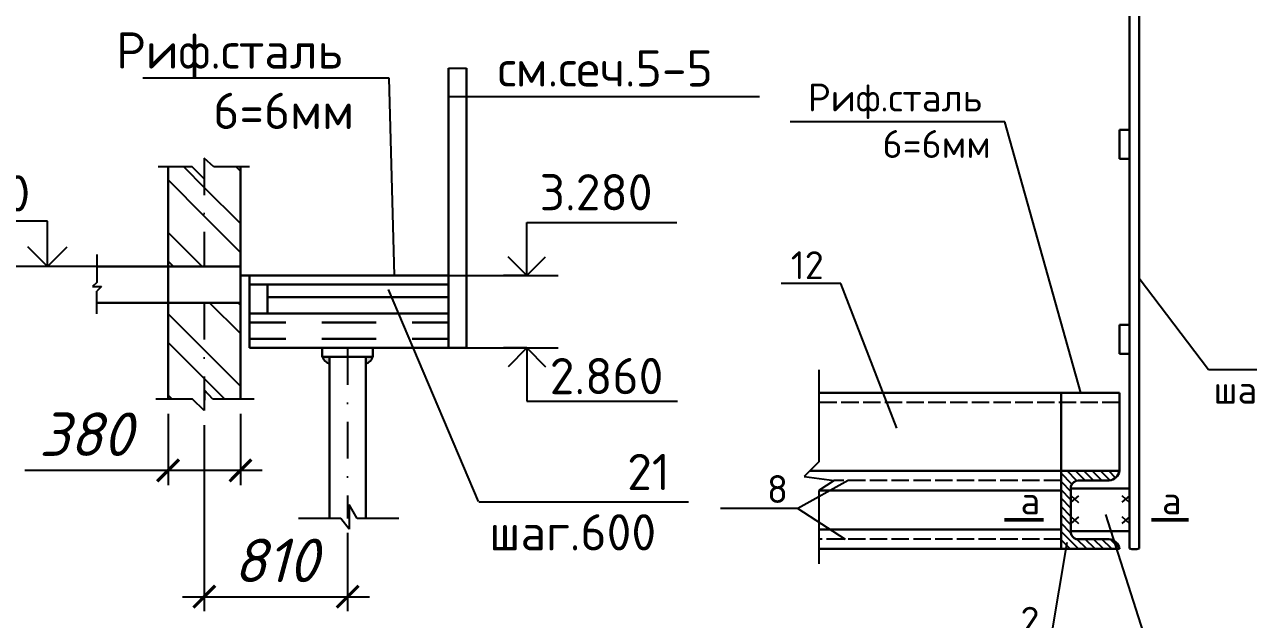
# Model space of a CAD drawing. Header units: millimetres. Extents: x 572274 to 2241483, y -888675 to -304135.
# Drawn here: x 1990477 to 1998921, y -631917 to -627816 of the extents above; entities that cross this region are included whole.
import ezdxf

# ---------------------------------------------------------------- set-up
doc = ezdxf.new("R2010")
doc.units = ezdxf.units.MM
doc.linetypes.add('ACAD_ISO02W100', pattern=[15, 12, -3])
doc.linetypes.add('DASHDOTX2', pattern=[50.8, 25.4, -12.7, 0, -12.7])
doc.styles.get("Standard").update_dxf_attribs({"font": 'isocpeur.ttf'})
doc.styles.add('style1', font='isocpeui.ttf')
doc.dimstyles.new('ISO-25', dxfattribs={"dimtxt": 300, "dimasz": 150, "dimexe": 100, "dimexo": 100, "dimgap": 100, "dimtad": 1, "dimtxsty": 'style1', "dimblk": 'ARCHTICK', "dimcen": 250, "dimdle": 150, "dimclrd": 5, "dimclre": 5, "dimclrt": 7, "dimadec": 0, "dimazin": 0, "dimtfac": 1, "dimtmove": 0, "dimatfit": 3, "dimldrblk": 'ARCHTICK', "dimfxl": 1.25, "dimlwd": -1, "dimlwe": -1, "dimarcsym": 0})
pattern_1 = [(134.999999994789, (2593879.603272476, -650197.6991642005), (280.1839909325082, 280.1839909834734), []), (134.999999994789, (2593879.603272476, -649999.5791641962), (280.1839909325082, 280.1839909834734), [])]

# ---------------------------------------------------------------- blocks, each defined once
blk = doc.blocks.new('_ArchTick')
at = {"color": 0, "linetype": 'ByBlock', "const_width": 0.15}
blk.add_lwpolyline([(-0.5, -0.5), (0.5, 0.5)], dxfattribs=at)
blk = doc.blocks.new('*D1090')
at = {"color": 5, "ltscale": 10, "transparency": 16777216}
for p, q in [((1991467.840336111, -630498.5769845649), (1991467.840336111, -630989.9090633112)), ((1991967.040336031, -630498.5769845649), (1991967.040336031, -630989.9090633112)), ((1991467.840336111, -630889.9090633112), (1990480.567608838, -630889.9090633112)), ((1992117.040336031, -630889.9090633112), (1991467.840336111, -630889.9090633112))]:
    blk.add_line(p, q, dxfattribs=at)
at = {"layer": 'Defpoints', "color": 0, "lineweight": 25, "ltscale": 10, "transparency": 16777216}
for p in [(1991467.840336111, -630398.5769845649), (1991967.040336031, -630398.5769845649), (1991467.840336111, -630889.9090633112)]:
    blk.add_point(p, dxfattribs=at)
at = {"color": 5, "ltscale": 10, "transparency": 16777216, "xscale": 150, "yscale": 150, "zscale": 150, "rotation": 180}
blk.add_blockref('_ArchTick', (1991467.840336111, -630889.9090633112), dxfattribs=at)
at = {"color": 5, "ltscale": 10, "transparency": 16777216, "xscale": 150, "yscale": 150, "zscale": 150}
blk.add_blockref('_ArchTick', (1991967.040336031, -630889.9090633112), dxfattribs=at)
at = {"color": 7, "ltscale": 10, "transparency": 16777216, "insert": (1990899.203972474, -630639.9090633112), "char_height": 300, "attachment_point": 5, "style": 'style1'}
blk.add_mtext('380', dxfattribs=at)
blk = doc.blocks.new('*D1137')
at = {"color": 5, "ltscale": 10, "transparency": 16777216}
for p, q in [((1991717.440336071, -630576.840154885), (1991717.440336071, -631859.7249425665)), ((1992706.33961135, -631320.4277581404), (1992706.33961135, -631859.7249425665)), ((1991567.440336071, -631759.7249425665), (1992856.33961135, -631759.7249425665))]:
    blk.add_line(p, q, dxfattribs=at)
at = {"layer": 'Defpoints', "color": 0, "lineweight": 25, "ltscale": 10, "transparency": 16777216}
for p in [(1991717.440336071, -630476.840154885), (1992706.33961135, -631220.4277581404), (1992706.33961135, -631759.7249425665)]:
    blk.add_point(p, dxfattribs=at)
at = {"color": 5, "ltscale": 10, "transparency": 16777216, "xscale": 150, "yscale": 150, "zscale": 150, "rotation": 180}
blk.add_blockref('_ArchTick', (1991717.440336071, -631759.7249425665), dxfattribs=at)
at = {"color": 5, "ltscale": 10, "transparency": 16777216, "xscale": 150, "yscale": 150, "zscale": 150}
blk.add_blockref('_ArchTick', (1992706.33961135, -631759.7249425665), dxfattribs=at)
at = {"color": 7, "ltscale": 10, "transparency": 16777216, "insert": (1992210.849839324, -631509.7249425665), "char_height": 300, "attachment_point": 5, "style": 'style1'}
blk.add_mtext('810', dxfattribs=at)

msp = doc.modelspace()

# ---------------------------------------------------------------- hatches: boundary and pattern name
at = {"ltscale": 10}
h = msp.add_hatch(dxfattribs=at)
h.set_pattern_fill('STEEL', color=256, scale=195, style=0)
h.set_pattern_definition(pattern_1)
h.paths.add_polyline_path([(1991717.440336071, -628737.0376841879), (1991784.020844029, -628796.9249305549), (1991967.040336031, -628796.9249305549), (1991967.040336031, -629483.6525516134), (1991717.440336071, -629483.6525516134)])
h = msp.add_hatch(dxfattribs=at)
h.set_pattern_fill('STEEL', color=256, scale=195, style=0)
h.set_pattern_definition(pattern_1)
h.paths.add_polyline_path([(1991467.840336111, -628796.9249305549), (1991633.770611819, -628796.9249305547), (1991717.440336071, -628879.8039139976), (1991717.440336071, -629483.6525516134), (1991467.840336111, -629483.6525516134)])
h.paths.add_polyline_path([(1991967.040336031, -630398.5769845649), (1991776.438105587, -630398.5769845649), (1991717.440336071, -630335.1091700367), (1991717.440336071, -629733.2525516188), (1991967.040336031, -629733.2525516188)])
h.paths.add_polyline_path([(1991467.840336111, -629733.2525516188), (1991717.440336071, -629733.2525516188), (1991717.440336071, -630476.8401548796), (1991636.295259073, -630398.5769845649), (1991467.840336111, -630398.5769845649)])
h = msp.add_hatch(color=256)
edge = h.paths.add_edge_path()
edge.add_line((1992831.13961133, -630107.425456721), (1992879.957743215, -630107.425456721))
edge.add_ellipse((1992812.658278574, -630084.7974461099), major_axis=(0.1352907589384628, 71.00159507499528), ratio=0.9999999998171518, start_angle=195.1966908811121, end_angle=251.5250534467765, ccw=False)
edge.add_line((1992831.13961133, -630153.3516957682), (1992831.13961133, -630107.4254567211))
edge = h.paths.add_edge_path()
edge.add_line((1992581.53961137, -630107.425456721), (1992581.53961137, -630153.4495007398))
edge.add_ellipse((1992598.733221877, -630084.5610070386), major_axis=(0.09758559387559576, 71.00165690906101), ratio=0.9999999998175909, start_angle=108.86428247907409, end_angle=166.064826428793, ccw=False)
edge.add_line((1992531.51371767, -630107.425456721), (1992581.539611371, -630107.425456721))
h = msp.add_hatch()
h.set_pattern_fill('ANSI31', color=256, scale=20, style=0)
h.set_pattern_definition([(134.999999994789, (2015264.552296985, -595209.1284705832), (28.73681958282135, 28.73681958804855), [])])
edge = h.paths.add_edge_path()
edge.add_line((1997628.889477839, -630931.7227090093), (1997628.889477839, -630892.3002424026))
edge.add_line((1997628.889477839, -630892.3002424027), (1998032.089477775, -630892.3002424027))
edge.add_ellipse((1997948.791868993, -630875.2031254122), major_axis=(0.02831317516802888, 85.03412396812904), ratio=0.9999999998181428, start_angle=187.5681284101526, end_angle=258.4200188900267, ccw=False)
edge.add_line((1997959.963221081, -630959.500242404), (1997748.728611802, -630959.500242404))
edge.add_ellipse((1997747.572735354, -631012.8114757083), major_axis=(-0.2066276331014472, 53.32336215758651), ratio=0.9999999998179485, start_angle=-1.464093059055572, end_angle=74.68055549246932)
edge.add_line((1997696.089477829, -630998.9227090102), (1997696.089477829, -631322.3963081876))
edge.add_ellipse((1997751.437302898, -631309.3191821518), major_axis=(-0.5220584621155955, 56.86932759728834), ratio=0.999999999816225, start_angle=102.7676241636842, end_angle=159.2954804219208)
edge.add_line((1997731.819571846, -631362.7002424129), (1997959.250658772, -631362.7002424129))
edge.add_ellipse((1997950.239196346, -631445.5432641186), major_axis=(-1.436426216773028, 83.31932176969377), ratio=0.9999999998308557, start_angle=328.5034313097002, end_angle=352.8042313542021, ccw=False)
edge.add_line((1997992.544368165, -631373.7487995884), (1998010.430136763, -631429.9002424143))
edge.add_line((1998010.430136763, -631429.9002424144), (1997628.889477839, -631429.9002424144))
edge.add_line((1997628.889477839, -631429.9002424144), (1997628.889477839, -630931.7227090094))
edge = h.paths.add_edge_path()
edge.add_line((1998032.089477775, -631429.9002424144), (1998010.430136763, -631429.9002424144))
edge.add_line((1998010.430136763, -631429.9002424144), (1997992.544368165, -631373.7487995885))
edge.add_ellipse((1997950.239196346, -631445.5432641188), major_axis=(0.3500500469315686, 83.3309676254237), ratio=0.999999999818395, start_angle=281.0604340250882, end_angle=329.7317955675537, ccw=False)

# ---------------------------------------------------------------- linework, layer by layer
at = {"lineweight": 30, "ltscale": 5}
for p, q in [((1998099.289477764, -627700.1793657978), (1998099.289477764, -631427.7638458934)), ((1998166.489477753, -627700.1793657978), (1998166.489477753, -631427.7638458934)), ((1998032.089477775, -628540.7965843662), (1998099.289477764, -628540.7965843662)), ((1998032.089477775, -628742.3965843705), (1998032.089477775, -628540.7965843662)), ((1998099.289477764, -628742.3965843705), (1998032.089477775, -628742.3965843705)), ((1998032.089477775, -630085.8877403705), (1998032.089477775, -629885.2804243955)), ((1998032.089477775, -629885.2804243955), (1998099.289477764, -629885.2804243955)), ((1998099.289477764, -630085.8877403705), (1998032.089477775, -630085.8877403705)), ((1998032.089477775, -630354.700242391), (1995956.844005936, -630354.700242391)), ((1997628.889477839, -630354.700242391), (1997628.889477839, -630959.500242404)), ((1998032.089477775, -630354.700242391), (1998032.089477775, -630892.3002424027)), ((1998032.089477775, -630892.3002424027), (1995895.490239178, -630892.3002424027)), ((1997628.889477839, -630931.7227090093), (1997628.889477839, -631429.9002424144)), ((1997628.889477839, -631026.7002424056), (1995956.844005936, -631026.7002424056)), ((1997696.089477829, -630998.92270901), (1997696.089477829, -631322.3963081877)), ((1998099.289477764, -631013.2473351691), (1997696.089477829, -631013.2473351691)), ((1997959.963221081, -630959.500242404), (1997746.416858906, -630959.500242404)), ((1997628.889477839, -631295.5002424115), (1995956.844005936, -631295.5002424115)), ((1998099.289477764, -631308.9402424117), (1997696.089477829, -631308.9402424117)), ((1997959.250658772, -631362.7002424129), (1997731.819571846, -631362.7002424129)), ((1998032.089477775, -631429.9002424144), (1995956.844005936, -631429.9002424144))]:
    msp.add_line(p, q, dxfattribs=at)
at = {"lineweight": 30}
for p, q in [((1993402.240335802, -628116.5078967094), (1993402.240335801, -629546.0525516147)), ((1993527.040335782, -630045.2525516256), (1993527.040335782, -628116.5078967094)), ((1991467.840336111, -628796.9249305549), (1991467.840336111, -630398.5769845649)), ((1991967.040336031, -628796.9249305549), (1991967.040336031, -630398.5769845649)), ((1991967.040336031, -629483.6525516134), (1990977.145341046, -629483.6525516134)), ((1991967.040336031, -629546.0525516147), (1993402.240335801, -629546.0525516147)), ((1992029.440336021, -629546.0525516147), (1992029.440336021, -630045.2525516256)), ((1993402.240335801, -629546.0525516147), (1993402.240335802, -630045.2525516256)), ((1992040.974808603, -629608.4525516162), (1993402.240335801, -629608.4525516162)), ((1992154.240336001, -629608.4525516162), (1992154.240336001, -629808.1325516206)), ((1991967.040336031, -629733.2525516188), (1990977.145341046, -629733.2525516188)), ((1992154.240336001, -629695.812551618), (1993402.240335801, -629695.812551618)), ((1992029.440336021, -629808.1325516206), (1993402.240335802, -629808.1325516206)), ((1992279.040335981, -629870.5325516219), (1992029.440336021, -629870.5325516219)), ((1992528.640335941, -629870.5325516219), (1992903.040335881, -629870.5325516219)), ((1993152.640335842, -629870.5325516219), (1993402.240335802, -629870.5325516219)), ((1992279.040335981, -629982.8496782043), (1992029.440336021, -629982.8496782043)), ((1992528.640335941, -629982.8496782043), (1992903.040335881, -629982.8496782043)), ((1993402.240335802, -629982.8525516243), (1993152.640335842, -629982.8525516243)), ((1992029.440336021, -630045.2525516256), (1993527.040335782, -630045.2525516256)), ((1992531.51371767, -630107.425456721), (1992531.51371767, -630045.2525516256)), ((1992879.957743215, -630107.425456721), (1992879.957743215, -630045.2525516256)), ((1992879.957743215, -630107.425456721), (1992531.51371767, -630107.425456721)), ((1992581.53961137, -630107.4608118491), (1992581.53961137, -631220.4277581404)), ((1992831.13961133, -630107.4608118491), (1992831.13961133, -631220.4277581404))]:
    msp.add_line(p, q, dxfattribs=at)
at = {"ltscale": 10}
for p, q in [((1993402.240335802, -628116.7082672593), (1993527.040335781, -628116.7082672593)), ((1992991.765019578, -628186.4829673347), (1991293.105522871, -628186.4829673347)), ((1993030.123392412, -629546.0525516147), (1992991.765019578, -628186.4829673347)), ((1993402.240335802, -628311.0676767338), (1995546.606518414, -628311.0676767338)), ((1997239.975421404, -628485.7378771905), (1995758.545541103, -628485.7378771905)), ((1997763.289477818, -630354.700242391), (1997239.975421404, -628485.7378771905)), ((1991784.020844029, -628796.9249305549), (1991717.440336071, -628737.0376841879)), ((1991717.440336071, -628737.0376841879), (1991717.440336071, -628879.8039139976)), ((1991633.770611819, -628796.9249305549), (1991399.526743622, -628796.9249305549)), ((1991717.440336071, -628879.8039139976), (1991633.770611819, -628796.9249305549)), ((1992029.676938837, -628796.9249305549), (1991784.020844029, -628796.9249305549)), ((1990636.848694828, -629170.5145969907), (1989683.184485522, -629170.5145969907)), ((1990636.848694828, -629483.6525516134), (1990636.848694828, -629170.5145969907)), ((1993942.339142309, -629546.0525516147), (1993942.339142309, -629179.9863146859)), ((1993942.339142309, -629179.9863146859), (1994977.446820552, -629179.9863146859)), ((1990636.848694828, -629483.6525516134), (1990501.074101805, -629347.8779585661)), ((1990636.848694828, -629483.6525516134), (1990772.623287851, -629347.8779585661)), ((1990977.145341046, -629401.4737382388), (1990977.145341046, -629593.9650323392)), ((1993942.339142309, -629546.0525516147), (1993813.070244172, -629416.7836534538)), ((1993942.339142309, -629546.0525516147), (1994071.608040446, -629416.7836534538)), ((1990977.145341046, -629483.6525516134), (1989813.464755099, -629483.6525516134)), ((1991967.040336031, -629483.6525516134), (1991967.040336031, -629546.0525516147)), ((1990977.145341046, -629593.9650323392), (1990947.043100968, -629621.1969475179)), ((1991967.040336031, -629546.0525516147), (1992029.440336021, -629546.0525516147)), ((1992029.440336021, -629546.0525516147), (1992029.440336021, -630045.2525516256)), ((1993402.240335801, -629546.0525516147), (1994159.740299907, -629546.0525516147)), ((1998166.489477753, -629563.9716058454), (1998645.978260507, -630193.8974606808)), ((1990947.043100968, -629621.1969475179), (1991008.836848037, -629621.1969475179)), ((1991008.836848037, -629621.1969475179), (1990977.145341046, -629652.8884545149)), ((1990977.145341046, -629809.784470067), (1990977.145341046, -629652.8884545149)), ((1992040.974808603, -629608.4525516162), (1992154.240336001, -629608.4525516162)), ((1992985.623254596, -629641.6612164011), (1993606.158960125, -631104.5377762221)), ((1996107.783153129, -629601.1302734829), (1995697.439514862, -629601.1302734829)), ((1996495.946699006, -630598.1832753014), (1996107.783153129, -629601.1302734829)), ((1992029.440336021, -629808.1325516206), (1992279.040335981, -629808.1325516206)), ((1992903.040335882, -629808.1325516206), (1993152.640335842, -629808.1325516206)), ((1993402.240335802, -629808.1325516206), (1993402.240335802, -629870.5325516219)), ((1993402.240335802, -629870.5325516219), (1993402.240335802, -629808.1325516206)), ((1998032.089477775, -629885.2804243955), (1998099.289477764, -629885.2804243955)), ((1998032.089477775, -630085.8877403705), (1998032.089477775, -629885.2804243955)), ((1993402.240335802, -630045.2525516256), (1993402.240335802, -629982.8525516243)), ((1993402.240335802, -630045.2525516256), (1993402.240335802, -629982.8525516243)), ((1993402.240335801, -630045.2379483992), (1994159.740299907, -630045.2379483989)), ((1993942.339142309, -630045.2379483992), (1993813.070244172, -630174.5068465598)), ((1993942.339142309, -630045.2379483992), (1993942.339142309, -630411.304185328)), ((1993942.339142309, -630045.2379483992), (1994071.608040446, -630174.5068465596)), ((1998099.289477764, -630355.1965844057), (1998099.289477764, -630086.3965843999)), ((1992831.13961133, -630107.4608118491), (1992831.13961133, -630107.6525516271)), ((1995956.844005936, -630195.9159893837), (1995956.844005936, -630831.1790380009)), ((1998645.978260507, -630193.8974606808), (1999717.589264212, -630193.8974606808)), ((1991717.773044487, -630335.4670865514), (1991717.440336071, -630476.8401548796)), ((1991776.438105587, -630398.5769845649), (1991717.773044487, -630335.4670865514)), ((1998032.089477775, -630354.700242391), (1997763.289477818, -630354.700242391)), ((1991636.295259073, -630398.5769845649), (1991384.270367708, -630398.5769845649)), ((1991717.440336071, -630476.8401548796), (1991636.295259073, -630398.5769845649)), ((1991717.62452119, -630398.5769845649), (1991717.440336071, -630398.5769845649)), ((1992062.255697052, -630398.5769845649), (1991776.438105587, -630398.5769845649)), ((1993942.339142309, -630411.304185328), (1994981.881576723, -630411.304185327)), ((1995956.844005936, -630831.1790380006), (1995856.000533889, -630931.6402613822)), ((1995856.000533889, -630931.6402613822), (1996063.235284527, -630959.500242404)), ((1996159.776343529, -630959.500242404), (1995812.868246659, -631151.0448608493)), ((1995956.844005936, -631026.7002424056), (1995956.362625812, -631532.4216069473)), ((1996063.235284527, -630959.500242404), (1995956.844005936, -631026.7002424056)), ((1993610.604880186, -631105.3194597383), (1995057.407303204, -631105.3194597383)), ((1995812.868246659, -631151.0448608493), (1995279.496272332, -631151.0448608493)), ((1995812.868246659, -631151.0448608493), (1996138.095680971, -631362.7002424129)), ((1997935.290751153, -631194.0040385706), (1998334.430619552, -632447.0829530967)), ((1997668.593630203, -631386.8247737706), (1997558.082850767, -632043.9946143999))]:
    msp.add_line(p, q, dxfattribs=at)
at = {"color": 1, "linetype": 'DASHDOTX2', "ltscale": 10}
for p, q in [((1991717.440336071, -628737.0376841879), (1991717.440336071, -629483.6525516134)), ((1991717.440336071, -629733.2525516188), (1991717.440336071, -630476.840154885)), ((1992706.33961135, -630045.2525516256), (1992706.33961135, -631220.4277581404))]:
    msp.add_line(p, q, dxfattribs=at)
at = {"color": 5, "ltscale": 10}
for p, q in [((1993942.339142309, -629546.0525516147), (1993942.339142309, -629427.0194331518)), ((1993942.339142309, -629546.0525516147), (1993780.990317854, -629546.0525516147)), ((1993942.339142309, -629546.0525516147), (1993780.990317854, -629546.0525516147)), ((1993942.339142309, -629546.0525516147), (1993780.990317854, -629546.0525516147)), ((1993942.339142309, -629546.0525516147), (1993861.664730082, -629546.0525516147)), ((1993942.339142309, -630045.2379483992), (1993780.990317854, -630045.2379483992)), ((1993942.339142309, -630045.2379483992), (1993780.990317854, -630045.2379483992)), ((1993942.339142309, -630045.2379483992), (1993780.990317854, -630045.2379483992)), ((1993942.339142309, -630045.2379483992), (1993861.664730082, -630045.2379483992))]:
    msp.add_line(p, q, dxfattribs=at)
at = {"linetype": 'ACAD_ISO02W100', "ltscale": 10}
for p, q in [((1998032.089477775, -630421.9002423923), (1995956.844005936, -630421.9002423923)), ((1997628.889477839, -630959.500242404), (1996063.235284527, -630959.500242404)), ((1997628.889477839, -631362.7002424129), (1995956.844005936, -631362.7002424129))]:
    msp.add_line(p, q, dxfattribs=at)
at = {"color": 1, "ltscale": 10}
for p, q in [((1997696.089477829, -631062.54657351), (1997747.288636697, -631110.6419603917)), ((1997747.288636697, -631063.8562516518), (1997696.089477829, -631109.1383142654)), ((1998048.090318897, -631062.54657351), (1998099.289477764, -631110.6419603917)), ((1998099.289477764, -631063.8562516518), (1998048.090318897, -631109.1383142654)), ((1997696.089477829, -631207.8703840253), (1997749.203831882, -631255.9657709071)), ((1997749.203831882, -631209.1800621672), (1997696.089477829, -631254.4621247806)), ((1998048.090318897, -631207.8703840253), (1998099.289477764, -631255.9657709071)), ((1998099.289477764, -631209.1800621672), (1998048.090318897, -631254.4621247806))]:
    msp.add_line(p, q, dxfattribs=at)
for p, q in [((1992715.877589516, -631123.3578080259), (1992715.877589516, -631295.0059102775)), ((1992772.474597684, -631219.7877283167), (1992715.877589516, -631123.3578080259)), ((1992659.280581348, -631219.7877283167), (1992366.30969199, -631219.7877283167)), ((1992715.877589516, -631295.0059102775), (1992659.280581348, -631219.7877283167)), ((1993060.220337803, -631219.7877283167), (1992772.474597684, -631219.7877283167))]:
    msp.add_line(p, q)
at = {"lineweight": 50, "ltscale": 10}
msp.add_line((1997506.860707797, -631229.111455344), (1997236.833926469, -631229.111455344), dxfattribs=at)
at = {"lineweight": 50}
msp.add_line((1998251.058517738, -631229.111455344), (1998507.719046543, -631229.111455344), dxfattribs=at)
at = {"ltscale": 10}
for centre, major_axis, ratio, start_param, end_param in [((1992043.937172594, -629622.6486105447), (10.25435735394221, 10.25435735394221), 0.9999999999904438, 0.991121078735644, 2.382493350474048), ((1992598.733221877, -630084.5610070386), (0.3073864975610269, 71.00105858587168), 0.9999999998172736, 1.902995050625337, 2.901332876450661), ((1992812.658278574, -630084.7974461099), (0.6479116753810232, 70.99876771634824), 0.9999999998173315, 3.414044908087749, 4.397160296990489)]:
    msp.add_ellipse(centre, major_axis=major_axis, ratio=ratio, start_param=start_param, end_param=end_param, dxfattribs=at)
at = {"lineweight": 30, "ltscale": 5}
for centre, major_axis, ratio, start_param, end_param in [((1997948.791868993, -630875.2031254125), (-0.5789539250425294, 85.03215775803261), 0.9999999998185575, 3.266539908545519, 4.503138678707826), ((1997747.572735354, -631012.8114757083), (0.1780997636791257, 53.32346507166998), 0.9999999998187483, -0.01833829495751393, 1.310636529995615), ((1997751.437302899, -631309.3191821518), (0.5337211066554248, 56.86921933851845), 0.9999999998190156, 1.812197899553782, 2.7987951100737), ((1997950.239196346, -631445.5432641188), (0.0170839758457933, 83.33170110210536), 0.9999999998178768, -1.381751019622892, -0.108146537881449), ((1998132.889477759, -631311.109648107), (-2.495468964798115e-05, 121.3967127284242), 0.9999999998198847, 2.861152434069806, 3.422032461983497)]:
    msp.add_ellipse(centre, major_axis=major_axis, ratio=ratio, start_param=start_param, end_param=end_param, dxfattribs=at)

# ---------------------------------------------------------------- texts
for s, height, p in [('Риф.сталь', 249.6000000054482, (1991109.133739465, -628119.7615303943)), ('см.сеч.5-5', 249.6000000054482, (1993741.182778946, -628243.2057818201)), ('Риф.сталь', 192.000000004191, (1995881.031430563, -628415.2818847784)), ('6=6мм', 249.6000000054482, (1991778.515557539, -628535.7615304034)), ('6=6мм', 192.000000004191, (1996395.940521389, -628735.2818847854)), ('3.300', 249.6000000054482, (1989749.379339453, -629104.3522894311)), ('3.280', 249.6000000054482, (1994030.657980624, -629096.5752453011)), ('12', 192.000000004191, (1995763.782608816, -629570.7004445806)), ('2.860', 249.6000000054482, (1994100.31079159, -630363.8768158007)), ('шаг.600', 192.000000004191, (1998679.012878257, -630428.7160398423)), ('   21', 249.6000000054482, (1994157.875253981, -631024.7666294916)), ('8', 192.000000004191, (1995599.496794486, -631113.7146089085)), ('а', 192.000000004191, (1997348.118436236, -631193.0520358855)), ('а', 192.000000004191, (1998324.001308384, -631191.7244791585)), ('шаг.600', 249.6000000054482, (1993683.067981329, -631440.7666295007)), ('2', 192.000000004191, (1997347.791428517, -632021.3459135726))]:
    msp.add_text(s, height=height).set_placement(p)

# ---------------------------------------------------------------- dimensions: what is measured, and where the dimension line sits
at = {"color": 5, "ltscale": 10}
dim = msp.add_linear_dim(base=(1991467.840336111, -630889.9090633112), p1=(1991967.040336031, -630398.5769845649), p2=(1991467.840336111, -630398.5769845649), angle=180, text='380', dimstyle='ISO-25', dxfattribs=at)
dim.commit()
dim.dimension.update_dxf_attribs({"geometry": '*D1090', "text_midpoint": (1990899.203972474, -630639.9090633112)})
dim = msp.add_linear_dim(base=(1992706.33961135, -631759.7249425665), p1=(1991717.440336071, -630476.840154885), p2=(1992706.33961135, -631220.4277581404), angle=180, text='810', dimstyle='ISO-25', dxfattribs=at)
dim.commit()
dim.dimension.update_dxf_attribs({"geometry": '*D1137', "text_midpoint": (1992210.849839324, -631759.7249425665), "dimtype": 160})

doc.saveas('drawing.dxf')
